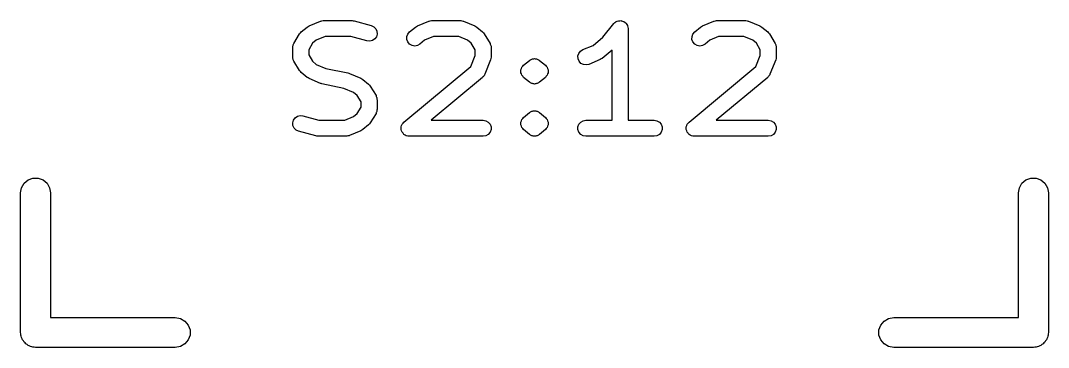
# Model space of a CAD drawing. Extents: x 15 to 276, y -105 to -15.
# Drawn here: x 243.46 to 256.54, y -66.54 to -62.38 of the extents above; entities that cross this region are included whole.
import ezdxf

# ---------------------------------------------------------------- set-up
doc = ezdxf.new("R2010")
doc.units = 0
doc.header["$MEASUREMENT"] = 0
doc.layers.add('BLACK', color=7, linetype='CONTINUOUS')

msp = doc.modelspace()

# ---------------------------------------------------------------- linework, layer by layer
at = {"layer": 'Black'}
for p, q in [((247.131, -62.4462), (247.276, -62.3857)), ((247.276, -62.3857), (247.278, -62.3852)), ((247.278, -62.3852), (247.28, -62.3841)), ((247.28, -62.3841), (247.295, -62.3814)), ((247.295, -62.3814), (247.31, -62.378)), ((247.31, -62.378), (247.313, -62.3783)), ((247.313, -62.3783), (247.315, -62.3779)), ((247.315, -62.3779), (247.678, -62.3779)), ((247.678, -62.3779), (247.691, -62.3803)), ((247.691, -62.3803), (247.705, -62.3816)), ((247.705, -62.3816), (247.923, -62.4421)), ((248.509, -62.4462), (248.655, -62.3857)), ((248.655, -62.3857), (248.657, -62.3852)), ((248.657, -62.3852), (248.659, -62.3841)), ((248.659, -62.3841), (248.674, -62.3814)), ((248.674, -62.3814), (248.689, -62.378)), ((248.689, -62.378), (248.691, -62.3783)), ((248.691, -62.3783), (248.694, -62.3779)), ((248.694, -62.3779), (249.057, -62.3779)), ((249.057, -62.3779), (249.059, -62.3783)), ((249.059, -62.3783), (249.061, -62.378)), ((249.061, -62.378), (249.076, -62.3814)), ((249.076, -62.3814), (249.091, -62.3841)), ((249.091, -62.3841), (249.093, -62.3852)), ((249.093, -62.3852), (249.096, -62.3857)), ((249.096, -62.3857), (249.241, -62.4462)), ((251.023, -62.4036), (251.036, -62.3927)), ((251.036, -62.3927), (251.037, -62.3923)), ((251.037, -62.3923), (251.038, -62.3915)), ((251.038, -62.3915), (251.053, -62.3859)), ((251.053, -62.3859), (251.069, -62.3799)), ((251.069, -62.3799), (251.07, -62.3799)), ((251.07, -62.3799), (251.071, -62.3795)), ((251.071, -62.3795), (251.087, -62.3795)), ((251.087, -62.3795), (251.104, -62.3791)), ((251.104, -62.3791), (251.105, -62.3795)), ((251.105, -62.3795), (251.106, -62.3795)), ((251.106, -62.3795), (251.122, -62.3851)), ((251.122, -62.3851), (251.137, -62.3904)), ((251.137, -62.3904), (251.138, -62.3911)), ((251.138, -62.3911), (251.139, -62.3915)), ((251.139, -62.3915), (251.152, -62.4021)), ((252.138, -62.4462), (252.283, -62.3857)), ((252.283, -62.3857), (252.286, -62.3852)), ((252.286, -62.3852), (252.288, -62.3841)), ((252.288, -62.3841), (252.303, -62.3814)), ((252.303, -62.3814), (252.318, -62.378)), ((252.318, -62.378), (252.32, -62.3783)), ((252.32, -62.3783), (252.322, -62.3779)), ((252.322, -62.3779), (252.685, -62.3779)), ((252.685, -62.3779), (252.687, -62.3783)), ((252.687, -62.3783), (252.69, -62.378)), ((252.69, -62.378), (252.705, -62.3814)), ((252.705, -62.3814), (252.72, -62.3841)), ((252.72, -62.3841), (252.722, -62.3852)), ((252.722, -62.3852), (252.724, -62.3857)), ((252.724, -62.3857), (252.869, -62.4462)), ((247.021, -62.5354), (247.032, -62.5224)), ((247.032, -62.5224), (247.105, -62.4619)), ((247.105, -62.4619), (247.118, -62.4544)), ((247.118, -62.4544), (247.131, -62.4462)), ((247.923, -62.4421), (247.954, -62.4573)), ((247.954, -62.4573), (247.979, -62.4825)), ((247.979, -62.4825), (247.994, -62.5146)), ((247.994, -62.5146), (247.997, -62.5498)), ((248.388, -62.5494), (248.411, -62.5224)), ((248.411, -62.5224), (248.484, -62.4619)), ((248.484, -62.4619), (248.497, -62.4544)), ((248.497, -62.4544), (248.509, -62.4462)), ((249.241, -62.4462), (249.254, -62.4544)), ((249.254, -62.4544), (249.267, -62.4619)), ((249.267, -62.4619), (249.339, -62.5224)), ((249.339, -62.5224), (249.35, -62.5354)), ((250.871, -62.5895), (251.009, -62.4161)), ((251.009, -62.4161), (251.01, -62.4153)), ((251.01, -62.4153), (251.011, -62.4142)), ((251.011, -62.4142), (251.023, -62.4036)), ((251.152, -62.4021), (251.165, -62.4124)), ((251.165, -62.4124), (251.165, -62.4134)), ((251.165, -62.4134), (251.166, -62.4142)), ((251.166, -62.4142), (251.175, -62.4285)), ((251.175, -62.4285), (251.183, -62.4426)), ((251.183, -62.4426), (251.183, -62.4437)), ((251.183, -62.4437), (251.184, -62.4448)), ((251.184, -62.4448), (251.187, -62.461)), ((251.187, -62.461), (251.19, -62.4771)), ((251.19, -62.4771), (251.19, -62.4783)), ((251.19, -62.4783), (251.19, -62.4795)), ((251.19, -62.4795), (251.19, -63.6479)), ((252.017, -62.5494), (252.04, -62.5224)), ((252.04, -62.5224), (252.112, -62.4619)), ((252.112, -62.4619), (252.125, -62.4544)), ((252.125, -62.4544), (252.138, -62.4462)), ((252.869, -62.4462), (252.882, -62.4544)), ((252.882, -62.4544), (252.895, -62.4619)), ((252.895, -62.4619), (252.968, -62.5224)), ((252.968, -62.5224), (252.979, -62.5354)), ((246.937, -62.6692), (247.01, -62.5482)), ((247.01, -62.5482), (247.021, -62.5354)), ((247.223, -62.6279), (247.175, -62.6675)), ((247.335, -62.5811), (247.223, -62.6279)), ((247.664, -62.5811), (247.335, -62.5811)), ((247.868, -62.6379), (247.664, -62.5811)), ((247.903, -62.6413), (247.868, -62.6379)), ((247.938, -62.6325), (247.903, -62.6413)), ((247.967, -62.6125), (247.938, -62.6325)), ((247.987, -62.5838), (247.967, -62.6125)), ((247.997, -62.5498), (247.987, -62.5838)), ((248.376, -62.5825), (248.388, -62.5494)), ((248.376, -62.6178), (248.376, -62.5825)), ((248.388, -62.651), (248.376, -62.6178)), ((248.41, -62.6781), (248.388, -62.651)), ((248.602, -62.6279), (248.541, -62.6785)), ((248.714, -62.5811), (248.602, -62.6279)), ((249.036, -62.5811), (248.714, -62.5811)), ((249.148, -62.6279), (249.036, -62.5811)), ((249.196, -62.6675), (249.148, -62.6279)), ((249.35, -62.5354), (249.361, -62.5482)), ((249.361, -62.5482), (249.434, -62.6692)), ((250.745, -62.694), (250.871, -62.5895)), ((252.004, -62.6178), (252.005, -62.5825)), ((252.016, -62.651), (252.004, -62.6178)), ((252.005, -62.5825), (252.017, -62.5494)), ((252.039, -62.6781), (252.016, -62.651)), ((252.23, -62.6279), (252.17, -62.6785)), ((252.343, -62.5811), (252.23, -62.6279)), ((252.665, -62.5811), (252.343, -62.5811)), ((252.777, -62.6279), (252.665, -62.5811)), ((252.825, -62.6675), (252.777, -62.6279)), ((252.979, -62.5354), (252.99, -62.5482)), ((252.99, -62.5482), (253.063, -62.6692)), ((246.923, -62.7214), (246.925, -62.7118)), ((246.923, -62.8424), (246.923, -62.7214)), ((246.925, -62.7021), (246.928, -62.6946)), ((246.925, -62.7118), (246.925, -62.7021)), ((246.928, -62.6946), (246.929, -62.6867)), ((246.929, -62.6867), (246.934, -62.6782)), ((246.934, -62.6782), (246.937, -62.6692)), ((247.175, -62.6675), (247.126, -62.7496)), ((247.126, -62.7496), (247.126, -62.8142)), ((248.441, -62.6958), (248.41, -62.6781)), ((248.476, -62.7021), (248.441, -62.6958)), ((248.51, -62.6961), (248.476, -62.7021)), ((248.541, -62.6785), (248.51, -62.6961)), ((249.245, -62.7496), (249.196, -62.6675)), ((249.245, -62.8228), (249.245, -62.7496)), ((249.434, -62.6692), (249.437, -62.6782)), ((249.437, -62.6782), (249.442, -62.6867)), ((249.442, -62.6867), (249.444, -62.6946)), ((249.444, -62.6946), (249.447, -62.7021)), ((249.447, -62.7021), (249.447, -62.7118)), ((249.447, -62.7118), (249.448, -62.7214)), ((249.448, -62.7214), (249.448, -62.8424)), ((250.563, -62.7957), (250.584, -62.7676)), ((250.584, -62.7676), (250.614, -62.7486)), ((250.614, -62.7486), (250.745, -62.694)), ((250.987, -62.7569), (250.863, -62.86)), ((250.987, -63.6479), (250.987, -62.7569)), ((252.069, -62.6958), (252.039, -62.6781)), ((252.104, -62.7021), (252.069, -62.6958)), ((252.139, -62.6961), (252.104, -62.7021)), ((252.17, -62.6785), (252.139, -62.6961)), ((252.874, -62.7496), (252.825, -62.6675)), ((252.874, -62.8228), (252.874, -62.7496)), ((253.063, -62.6692), (253.066, -62.6782)), ((253.066, -62.6782), (253.071, -62.6867)), ((253.071, -62.6867), (253.072, -62.6946)), ((253.072, -62.6946), (253.075, -62.7021)), ((253.075, -62.7021), (253.075, -62.7118)), ((253.075, -62.7118), (253.077, -62.7214)), ((253.077, -62.7214), (253.077, -62.8424)), ((246.925, -62.852), (246.923, -62.8424)), ((246.925, -62.8617), (246.925, -62.852)), ((246.928, -62.8692), (246.925, -62.8617)), ((246.929, -62.8771), (246.928, -62.8692)), ((246.934, -62.8856), (246.929, -62.8771)), ((246.937, -62.8947), (246.934, -62.8856)), ((247.01, -63.0156), (246.937, -62.8947)), ((247.126, -62.8142), (247.175, -62.8963)), ((247.175, -62.8963), (247.223, -62.9359)), ((249.189, -62.9622), (249.245, -62.8228)), ((249.441, -62.8801), (249.369, -63.0615)), ((249.442, -62.8785), (249.441, -62.8801)), ((249.445, -62.8613), (249.442, -62.8771)), ((249.442, -62.8771), (249.442, -62.8785)), ((249.448, -62.8456), (249.445, -62.8613)), ((249.448, -62.8424), (249.448, -62.844)), ((249.448, -62.844), (249.448, -62.8456)), ((249.862, -62.9458), (249.935, -62.8853)), ((249.935, -62.8853), (249.943, -62.8809)), ((249.943, -62.8809), (249.949, -62.8753)), ((249.949, -62.8753), (249.957, -62.8724)), ((249.957, -62.8724), (249.965, -62.868)), ((249.965, -62.8679), (249.966, -62.8677)), ((249.965, -62.868), (249.965, -62.8679)), ((249.966, -62.8677), (249.974, -62.8663)), ((249.974, -62.8663), (249.982, -62.8633)), ((249.982, -62.8633), (249.991, -62.8633)), ((249.991, -62.8633), (250, -62.8617)), ((250, -62.8617), (250, -62.8618)), ((250, -62.8618), (250, -62.8617)), ((250, -62.8617), (250.009, -62.8633)), ((250.009, -62.8633), (250.018, -62.8633)), ((250.018, -62.8633), (250.026, -62.8663)), ((250.026, -62.8663), (250.034, -62.8677)), ((250.034, -62.8677), (250.035, -62.8679)), ((250.035, -62.8679), (250.035, -62.868)), ((250.035, -62.868), (250.043, -62.8724)), ((250.043, -62.8724), (250.051, -62.8753)), ((250.051, -62.8753), (250.057, -62.8809)), ((250.057, -62.8809), (250.065, -62.8853)), ((250.065, -62.8853), (250.138, -62.9458)), ((250.552, -62.8293), (250.563, -62.7957)), ((250.554, -62.8646), (250.552, -62.8293)), ((250.568, -62.8971), (250.554, -62.8646)), ((250.591, -62.9231), (250.568, -62.8971)), ((250.623, -62.9393), (250.591, -62.9231)), ((250.837, -62.8757), (250.692, -62.9362)), ((250.85, -62.8675), (250.837, -62.8757)), ((250.863, -62.86), (250.85, -62.8675)), ((252.818, -62.9622), (252.874, -62.8228)), ((253.07, -62.8801), (252.997, -63.0615)), ((253.071, -62.8771), (253.07, -62.8785)), ((253.07, -62.8785), (253.07, -62.8801)), ((253.074, -62.8613), (253.071, -62.8771)), ((253.077, -62.8456), (253.074, -62.8613)), ((253.077, -62.8424), (253.077, -62.844)), ((253.077, -62.844), (253.077, -62.8456)), ((247.021, -63.0284), (247.01, -63.0156)), ((247.032, -63.0414), (247.021, -63.0284)), ((247.105, -63.1019), (247.032, -63.0414)), ((247.223, -62.9359), (247.345, -62.9868)), ((247.345, -62.9868), (247.626, -63.0453)), ((247.626, -63.0453), (247.635, -63.0489)), ((247.635, -63.0489), (247.644, -63.051)), ((247.644, -63.051), (247.789, -63.1115)), ((248.338, -63.6715), (249.189, -62.9622)), ((249.827, -63.0058), (249.833, -62.9896)), ((249.827, -63.0062), (249.827, -63.0058)), ((249.827, -63.0065), (249.827, -63.0062)), ((249.827, -63.0238), (249.827, -63.0065)), ((249.827, -63.0411), (249.827, -63.0238)), ((249.827, -63.0414), (249.827, -63.0411)), ((249.827, -63.0418), (249.827, -63.0414)), ((249.833, -63.0581), (249.827, -63.0418)), ((249.833, -62.9896), (249.839, -62.9733)), ((249.839, -62.973), (249.84, -62.9727)), ((249.839, -62.9733), (249.839, -62.973)), ((249.84, -62.9727), (249.851, -62.9594)), ((249.851, -62.9594), (249.862, -62.9462)), ((249.862, -62.946), (249.862, -62.9458)), ((249.862, -62.9462), (249.862, -62.946)), ((250.138, -62.9458), (250.138, -62.946)), ((250.138, -62.946), (250.138, -62.9462)), ((250.138, -62.9462), (250.149, -62.9594)), ((250.149, -62.9594), (250.16, -62.9727)), ((250.16, -62.9727), (250.161, -62.973)), ((250.161, -62.973), (250.161, -62.9733)), ((250.161, -62.9733), (250.167, -62.9895)), ((250.167, -62.9895), (250.173, -63.0058)), ((250.173, -63.0418), (250.167, -63.058)), ((250.173, -63.0058), (250.173, -63.0062)), ((250.173, -63.0062), (250.173, -63.0065)), ((250.173, -63.0065), (250.173, -63.0238)), ((250.173, -63.0238), (250.173, -63.0411)), ((250.173, -63.0411), (250.173, -63.0414)), ((250.173, -63.0414), (250.173, -63.0418)), ((250.658, -62.9439), (250.623, -62.9393)), ((250.692, -62.9362), (250.658, -62.9439)), ((251.967, -63.6715), (252.818, -62.9622)), ((247.118, -63.1094), (247.105, -63.1019)), ((247.131, -63.1176), (247.118, -63.1094)), ((247.276, -63.1781), (247.131, -63.1176)), ((247.285, -63.1802), (247.276, -63.1781)), ((247.294, -63.1837), (247.285, -63.1802)), ((247.575, -63.2423), (247.294, -63.1837)), ((247.789, -63.1115), (247.802, -63.1196)), ((247.802, -63.1196), (247.815, -63.1272)), ((247.815, -63.1272), (247.888, -63.1877)), ((249.339, -63.1019), (248.684, -63.6479)), ((249.344, -63.0962), (249.339, -63.1019)), ((249.35, -63.0915), (249.344, -63.0962)), ((249.355, -63.0828), (249.35, -63.0915)), ((249.362, -63.0749), (249.355, -63.0828)), ((249.365, -63.0679), (249.362, -63.0749)), ((249.369, -63.0615), (249.365, -63.0679)), ((249.839, -63.0743), (249.833, -63.0581)), ((249.839, -63.0746), (249.839, -63.0743)), ((249.84, -63.0749), (249.839, -63.0746)), ((249.851, -63.0882), (249.84, -63.0749)), ((249.862, -63.1014), (249.851, -63.0882)), ((249.862, -63.1016), (249.862, -63.1014)), ((249.862, -63.1019), (249.862, -63.1016)), ((249.935, -63.1623), (249.862, -63.1019)), ((249.943, -63.1667), (249.935, -63.1623)), ((249.949, -63.1723), (249.943, -63.1667)), ((249.957, -63.1753), (249.949, -63.1723)), ((249.965, -63.1796), (249.957, -63.1753)), ((249.965, -63.1797), (249.965, -63.1796)), ((249.966, -63.1799), (249.965, -63.1797)), ((249.974, -63.1814), (249.966, -63.1799)), ((249.982, -63.1843), (249.974, -63.1814)), ((249.991, -63.1843), (249.982, -63.1843)), ((250, -63.1859), (249.991, -63.1843)), ((250.009, -63.1843), (250, -63.1859)), ((250, -63.1859), (250, -63.1858)), ((250, -63.1858), (250, -63.1859)), ((250.018, -63.1843), (250.009, -63.1843)), ((250.026, -63.1814), (250.018, -63.1843)), ((250.034, -63.1799), (250.026, -63.1814)), ((250.035, -63.1797), (250.034, -63.1799)), ((250.043, -63.1753), (250.035, -63.1796)), ((250.035, -63.1796), (250.035, -63.1797)), ((250.051, -63.1723), (250.043, -63.1753)), ((250.057, -63.1667), (250.051, -63.1723)), ((250.065, -63.1623), (250.057, -63.1667)), ((250.138, -63.1019), (250.065, -63.1623)), ((250.149, -63.0882), (250.138, -63.1014)), ((250.138, -63.1014), (250.138, -63.1016)), ((250.138, -63.1016), (250.138, -63.1019)), ((250.16, -63.0749), (250.149, -63.0882)), ((250.161, -63.0746), (250.16, -63.0749)), ((250.167, -63.058), (250.161, -63.0743)), ((250.161, -63.0743), (250.161, -63.0746)), ((252.968, -63.1019), (252.313, -63.6479)), ((252.973, -63.0962), (252.968, -63.1019)), ((252.979, -63.0915), (252.973, -63.0962)), ((252.984, -63.0828), (252.979, -63.0915)), ((252.991, -63.0749), (252.984, -63.0828)), ((252.993, -63.0679), (252.991, -63.0749)), ((252.997, -63.0615), (252.993, -63.0679)), ((247.697, -63.2931), (247.575, -63.2423)), ((247.745, -63.3327), (247.697, -63.2931)), ((247.888, -63.1877), (247.899, -63.2006)), ((247.899, -63.2006), (247.91, -63.2134)), ((247.91, -63.2134), (247.983, -63.3344)), ((247.794, -63.4148), (247.745, -63.3327)), ((247.794, -63.4795), (247.794, -63.4148)), ((247.983, -63.3344), (247.986, -63.3435)), ((247.986, -63.3435), (247.991, -63.3519)), ((247.991, -63.3519), (247.992, -63.3598)), ((247.992, -63.3598), (247.995, -63.3673)), ((247.995, -63.3673), (247.995, -63.3771)), ((247.995, -63.3771), (247.997, -63.3867)), ((247.997, -63.3867), (247.997, -63.5076)), ((247.697, -63.6012), (247.745, -63.5615)), ((247.745, -63.5615), (247.794, -63.4795)), ((247.983, -63.5599), (247.91, -63.6808)), ((247.986, -63.5508), (247.983, -63.5599)), ((247.991, -63.5424), (247.986, -63.5508)), ((247.992, -63.5344), (247.991, -63.5424)), ((247.995, -63.5269), (247.992, -63.5344)), ((247.997, -63.5076), (247.995, -63.5172)), ((247.995, -63.5172), (247.995, -63.5269)), ((249.862, -63.611), (249.935, -63.5505)), ((249.935, -63.5505), (249.943, -63.5462)), ((249.943, -63.5462), (249.949, -63.5406)), ((249.949, -63.5406), (249.957, -63.5376)), ((249.957, -63.5376), (249.965, -63.5332)), ((249.965, -63.5332), (249.966, -63.533)), ((249.965, -63.5332), (249.965, -63.5332)), ((249.966, -63.533), (249.974, -63.5315)), ((249.974, -63.5315), (249.982, -63.5285)), ((249.982, -63.5285), (249.991, -63.5285)), ((249.991, -63.5285), (250, -63.527)), ((250, -63.527), (250, -63.527)), ((250, -63.527), (250, -63.527)), ((250, -63.527), (250.009, -63.5285)), ((250.009, -63.5285), (250.018, -63.5285)), ((250.018, -63.5285), (250.026, -63.5315)), ((250.026, -63.5315), (250.034, -63.533)), ((250.034, -63.533), (250.035, -63.5332)), ((250.035, -63.5332), (250.035, -63.5332)), ((250.035, -63.5332), (250.043, -63.5376)), ((250.043, -63.5376), (250.051, -63.5406)), ((250.051, -63.5406), (250.057, -63.5462)), ((250.057, -63.5462), (250.065, -63.5505)), ((250.065, -63.5505), (250.138, -63.611)), ((246.923, -63.6793), (246.933, -63.6453)), ((246.926, -63.7144), (246.923, -63.6793)), ((246.933, -63.6453), (246.953, -63.6166)), ((246.953, -63.6166), (246.982, -63.5966)), ((246.982, -63.5966), (247.017, -63.5878)), ((247.017, -63.5878), (247.052, -63.5912)), ((247.052, -63.5912), (247.256, -63.6479)), ((247.256, -63.6479), (247.585, -63.6479)), ((247.585, -63.6479), (247.697, -63.6012)), ((247.888, -63.7066), (247.815, -63.7671)), ((247.899, -63.6937), (247.888, -63.7066)), ((247.91, -63.6808), (247.899, -63.6937)), ((248.309, -63.7151), (248.315, -63.6987)), ((248.315, -63.6987), (248.316, -63.6986)), ((248.316, -63.6984), (248.327, -63.685)), ((248.316, -63.6986), (248.316, -63.6984)), ((248.327, -63.685), (248.338, -63.6717)), ((248.338, -63.6716), (248.338, -63.6715)), ((248.338, -63.6717), (248.338, -63.6716)), ((248.684, -63.6479), (249.347, -63.6479)), ((249.347, -63.6479), (249.382, -63.6541)), ((249.382, -63.6541), (249.412, -63.6717)), ((249.412, -63.6717), (249.435, -63.6987)), ((249.435, -63.6987), (249.447, -63.7319)), ((249.827, -63.6711), (249.833, -63.6548)), ((249.827, -63.6714), (249.827, -63.6711)), ((249.827, -63.6717), (249.827, -63.6714)), ((249.827, -63.6891), (249.827, -63.6717)), ((249.827, -63.7064), (249.827, -63.6891)), ((249.827, -63.7067), (249.827, -63.7064)), ((249.827, -63.707), (249.827, -63.7067)), ((249.833, -63.7234), (249.827, -63.707)), ((249.833, -63.6548), (249.839, -63.6385)), ((249.839, -63.6383), (249.84, -63.6379)), ((249.839, -63.6385), (249.839, -63.6383)), ((249.84, -63.6379), (249.851, -63.6247)), ((249.851, -63.6247), (249.862, -63.6114)), ((249.862, -63.6113), (249.862, -63.611)), ((249.862, -63.6114), (249.862, -63.6113)), ((250.138, -63.611), (250.138, -63.6113)), ((250.138, -63.6113), (250.138, -63.6114)), ((250.138, -63.6114), (250.149, -63.6247)), ((250.149, -63.6247), (250.16, -63.6379)), ((250.16, -63.6379), (250.161, -63.6383)), ((250.161, -63.6383), (250.161, -63.6385)), ((250.161, -63.6385), (250.167, -63.6548)), ((250.167, -63.6548), (250.173, -63.6711)), ((250.173, -63.707), (250.167, -63.7233)), ((250.173, -63.6711), (250.173, -63.6714)), ((250.173, -63.6714), (250.173, -63.6717)), ((250.173, -63.6717), (250.173, -63.689)), ((250.173, -63.689), (250.173, -63.7064)), ((250.173, -63.7064), (250.173, -63.7067)), ((250.173, -63.7067), (250.173, -63.707)), ((250.553, -63.7319), (250.565, -63.6987)), ((250.565, -63.6987), (250.588, -63.6717)), ((250.588, -63.6717), (250.618, -63.6541)), ((250.618, -63.6541), (250.653, -63.6479)), ((250.653, -63.6479), (250.987, -63.6479)), ((251.19, -63.6479), (251.524, -63.6479)), ((251.524, -63.6479), (251.559, -63.6541)), ((251.559, -63.6541), (251.589, -63.6717)), ((251.589, -63.6717), (251.612, -63.6987)), ((251.612, -63.6987), (251.624, -63.7319)), ((251.938, -63.7151), (251.944, -63.6987)), ((251.944, -63.6984), (251.956, -63.685)), ((251.944, -63.6986), (251.944, -63.6984)), ((251.944, -63.6987), (251.944, -63.6986)), ((251.956, -63.685), (251.967, -63.6717)), ((251.967, -63.6716), (251.967, -63.6715)), ((251.967, -63.6717), (251.967, -63.6716)), ((252.313, -63.6479), (252.975, -63.6479)), ((252.975, -63.6479), (253.01, -63.6541)), ((253.01, -63.6541), (253.041, -63.6717)), ((253.041, -63.6717), (253.063, -63.6987)), ((253.063, -63.6987), (253.075, -63.7319)), ((246.941, -63.7466), (246.926, -63.7144)), ((246.966, -63.7717), (246.941, -63.7466)), ((246.997, -63.7869), (246.966, -63.7717)), ((247.215, -63.8474), (246.997, -63.7869)), ((247.789, -63.7828), (247.644, -63.8433)), ((247.802, -63.7746), (247.789, -63.7828)), ((247.815, -63.7671), (247.802, -63.7746)), ((248.303, -63.7315), (248.309, -63.7151)), ((248.303, -63.7317), (248.303, -63.7315)), ((248.303, -63.7319), (248.303, -63.7317)), ((248.303, -63.7492), (248.303, -63.7319)), ((248.303, -63.7668), (248.303, -63.7492)), ((248.303, -63.767), (248.303, -63.7668)), ((248.303, -63.7672), (248.303, -63.767)), ((248.309, -63.7835), (248.303, -63.7672)), ((248.315, -63.8), (248.309, -63.7835)), ((248.315, -63.8002), (248.315, -63.8)), ((248.315, -63.8003), (248.315, -63.8002)), ((248.327, -63.8138), (248.315, -63.8003)), ((248.338, -63.8271), (248.327, -63.8138)), ((248.338, -63.8272), (248.338, -63.8271)), ((248.338, -63.8274), (248.338, -63.8272)), ((248.353, -63.8361), (248.338, -63.8274)), ((248.368, -63.8449), (248.353, -63.8361)), ((249.412, -63.8274), (249.382, -63.845)), ((249.435, -63.8003), (249.412, -63.8274)), ((249.447, -63.7672), (249.435, -63.8003)), ((249.447, -63.7319), (249.447, -63.7672)), ((249.839, -63.7395), (249.833, -63.7234)), ((249.839, -63.7398), (249.839, -63.7395)), ((249.84, -63.7401), (249.839, -63.7398)), ((249.851, -63.7534), (249.84, -63.7401)), ((249.862, -63.7667), (249.851, -63.7534)), ((249.862, -63.7668), (249.862, -63.7667)), ((249.862, -63.7671), (249.862, -63.7668)), ((249.935, -63.8276), (249.862, -63.7671)), ((249.943, -63.8319), (249.935, -63.8276)), ((249.949, -63.8375), (249.943, -63.8319)), ((249.957, -63.8405), (249.949, -63.8375)), ((250.051, -63.8375), (250.043, -63.8405)), ((250.057, -63.8319), (250.051, -63.8375)), ((250.065, -63.8276), (250.057, -63.8319)), ((250.138, -63.7671), (250.065, -63.8276)), ((250.149, -63.7534), (250.138, -63.7667)), ((250.138, -63.7667), (250.138, -63.7668)), ((250.138, -63.7668), (250.138, -63.7671)), ((250.16, -63.7401), (250.149, -63.7534)), ((250.161, -63.7398), (250.16, -63.7401)), ((250.167, -63.7233), (250.161, -63.7395)), ((250.161, -63.7395), (250.161, -63.7398)), ((250.553, -63.7672), (250.553, -63.7319)), ((250.565, -63.8003), (250.553, -63.7672)), ((250.588, -63.8274), (250.565, -63.8003)), ((250.618, -63.845), (250.588, -63.8274)), ((251.589, -63.8274), (251.559, -63.845)), ((251.612, -63.8003), (251.589, -63.8274)), ((251.624, -63.7672), (251.612, -63.8003)), ((251.624, -63.7319), (251.624, -63.7672)), ((251.932, -63.7315), (251.938, -63.7151)), ((251.932, -63.7317), (251.932, -63.7315)), ((251.932, -63.7319), (251.932, -63.7317)), ((251.932, -63.7492), (251.932, -63.7319)), ((251.932, -63.7668), (251.932, -63.7492)), ((251.932, -63.767), (251.932, -63.7668)), ((251.932, -63.7672), (251.932, -63.767)), ((251.938, -63.7835), (251.932, -63.7672)), ((251.944, -63.8), (251.938, -63.7835)), ((251.944, -63.8002), (251.944, -63.8)), ((251.944, -63.8003), (251.944, -63.8002)), ((251.955, -63.8138), (251.944, -63.8003)), ((251.966, -63.8271), (251.955, -63.8138)), ((251.967, -63.8272), (251.966, -63.8271)), ((251.967, -63.8274), (251.967, -63.8272)), ((251.982, -63.8361), (251.967, -63.8274)), ((251.997, -63.8449), (251.982, -63.8361)), ((253.041, -63.8274), (253.01, -63.845)), ((253.063, -63.8003), (253.041, -63.8274)), ((253.075, -63.7672), (253.063, -63.8003)), ((253.075, -63.7319), (253.075, -63.7672)), ((247.229, -63.8487), (247.215, -63.8474)), ((247.242, -63.8511), (247.229, -63.8487)), ((247.605, -63.8511), (247.242, -63.8511)), ((247.607, -63.8507), (247.605, -63.8511)), ((247.61, -63.851), (247.607, -63.8507)), ((247.625, -63.8477), (247.61, -63.851)), ((247.64, -63.845), (247.625, -63.8477)), ((247.642, -63.8438), (247.64, -63.845)), ((247.644, -63.8433), (247.642, -63.8438)), ((248.369, -63.8449), (248.368, -63.8449)), ((248.369, -63.845), (248.369, -63.8449)), ((248.386, -63.8481), (248.369, -63.845)), ((248.403, -63.8511), (248.386, -63.8481)), ((249.347, -63.8511), (248.403, -63.8511)), ((248.403, -63.8511), (248.403, -63.8511)), ((248.403, -63.8511), (248.403, -63.8511)), ((249.382, -63.845), (249.347, -63.8511)), ((249.965, -63.8449), (249.957, -63.8405)), ((249.966, -63.8451), (249.965, -63.8449)), ((249.965, -63.8449), (249.965, -63.8449)), ((249.974, -63.8466), (249.966, -63.8451)), ((249.982, -63.8496), (249.974, -63.8466)), ((249.991, -63.8496), (249.982, -63.8496)), ((250, -63.8511), (249.991, -63.8496)), ((250.009, -63.8496), (250, -63.8511)), ((250, -63.8511), (250, -63.8511)), ((250, -63.8511), (250, -63.8511)), ((250.018, -63.8496), (250.009, -63.8496)), ((250.026, -63.8466), (250.018, -63.8496)), ((250.034, -63.8451), (250.026, -63.8466)), ((250.035, -63.8449), (250.034, -63.8451)), ((250.043, -63.8405), (250.035, -63.8449)), ((250.035, -63.8449), (250.035, -63.8449)), ((250.653, -63.8511), (250.618, -63.845)), ((251.524, -63.8511), (250.653, -63.8511)), ((251.559, -63.845), (251.524, -63.8511)), ((251.997, -63.845), (251.997, -63.8449)), ((251.997, -63.8449), (251.997, -63.8449)), ((252.015, -63.8481), (251.997, -63.845)), ((252.032, -63.8511), (252.015, -63.8481)), ((252.975, -63.8511), (252.032, -63.8511)), ((252.032, -63.8511), (252.032, -63.8511)), ((252.032, -63.8511), (252.032, -63.8511)), ((253.01, -63.845), (252.975, -63.8511)), ((243.471, -64.5068), (243.504, -64.4495)), ((243.504, -64.4495), (243.555, -64.407)), ((243.555, -64.407), (243.617, -64.3844)), ((243.617, -64.3844), (243.683, -64.3844)), ((243.683, -64.3844), (243.745, -64.407)), ((243.745, -64.407), (243.796, -64.4495)), ((243.796, -64.4495), (243.829, -64.5068)), ((256.171, -64.5068), (256.204, -64.4495)), ((256.204, -64.4495), (256.255, -64.407)), ((256.255, -64.407), (256.317, -64.3844)), ((256.317, -64.3844), (256.383, -64.3844)), ((256.383, -64.3844), (256.445, -64.407)), ((256.445, -64.407), (256.496, -64.4495)), ((256.496, -64.4495), (256.529, -64.5068)), ((243.459, -64.572), (243.471, -64.5068)), ((243.459, -66.35), (243.459, -64.572)), ((243.829, -64.5068), (243.84, -64.572)), ((243.84, -64.572), (243.84, -66.1595)), ((256.159, -64.572), (256.171, -64.5068)), ((256.159, -66.1595), (256.159, -64.572)), ((256.529, -64.5068), (256.541, -64.572)), ((256.541, -64.572), (256.541, -66.35)), ((243.84, -66.1595), (245.428, -66.1595)), ((245.428, -66.1595), (245.493, -66.171)), ((245.493, -66.171), (245.55, -66.2041)), ((254.45, -66.2041), (254.507, -66.171)), ((254.507, -66.171), (254.572, -66.1595)), ((254.572, -66.1595), (256.159, -66.1595)), ((245.55, -66.2041), (245.593, -66.2548)), ((245.593, -66.2548), (245.616, -66.3169)), ((245.616, -66.3169), (245.616, -66.3831)), ((254.384, -66.3169), (254.407, -66.2548)), ((254.384, -66.3831), (254.384, -66.3169)), ((254.407, -66.2548), (254.45, -66.2041)), ((243.462, -66.3664), (243.459, -66.35)), ((243.462, -66.3831), (243.462, -66.3664)), ((243.468, -66.3987), (243.462, -66.3831)), ((243.471, -66.4152), (243.468, -66.3987)), ((243.479, -66.4296), (243.471, -66.4152)), ((243.485, -66.4453), (243.479, -66.4296)), ((243.496, -66.458), (243.485, -66.4453)), ((245.593, -66.4453), (245.55, -66.4959)), ((245.616, -66.3831), (245.593, -66.4453)), ((254.407, -66.4453), (254.384, -66.3831)), ((254.45, -66.4959), (254.407, -66.4453)), ((256.515, -66.4453), (256.504, -66.458)), ((256.521, -66.4296), (256.515, -66.4453)), ((256.529, -66.4152), (256.521, -66.4296)), ((256.532, -66.3987), (256.529, -66.4152)), ((256.538, -66.3831), (256.532, -66.3987)), ((256.541, -66.35), (256.538, -66.3664)), ((256.538, -66.3664), (256.538, -66.3831)), ((243.504, -66.4725), (243.496, -66.458)), ((243.517, -66.4832), (243.504, -66.4725)), ((243.528, -66.4959), (243.517, -66.4832)), ((243.542, -66.5043), (243.528, -66.4959)), ((243.555, -66.515), (243.542, -66.5043)), ((243.57, -66.5207), (243.555, -66.515)), ((243.585, -66.529), (243.57, -66.5207)), ((243.601, -66.5319), (243.585, -66.529)), ((243.617, -66.5376), (243.601, -66.5319)), ((243.634, -66.5376), (243.617, -66.5376)), ((243.65, -66.5405), (243.634, -66.5376)), ((245.428, -66.5405), (243.65, -66.5405)), ((245.493, -66.529), (245.428, -66.5405)), ((245.55, -66.4959), (245.493, -66.529)), ((254.507, -66.529), (254.45, -66.4959)), ((254.572, -66.5405), (254.507, -66.529)), ((256.35, -66.5405), (254.572, -66.5405)), ((256.366, -66.5376), (256.35, -66.5405)), ((256.383, -66.5376), (256.366, -66.5376)), ((256.399, -66.5319), (256.383, -66.5376)), ((256.415, -66.529), (256.399, -66.5319)), ((256.43, -66.5207), (256.415, -66.529)), ((256.445, -66.515), (256.43, -66.5207)), ((256.458, -66.5043), (256.445, -66.515)), ((256.472, -66.4959), (256.458, -66.5043)), ((256.483, -66.4832), (256.472, -66.4959)), ((256.496, -66.4725), (256.483, -66.4832)), ((256.504, -66.458), (256.496, -66.4725))]:
    msp.add_line(p, q, dxfattribs=at)

doc.saveas('drawing.dxf')
